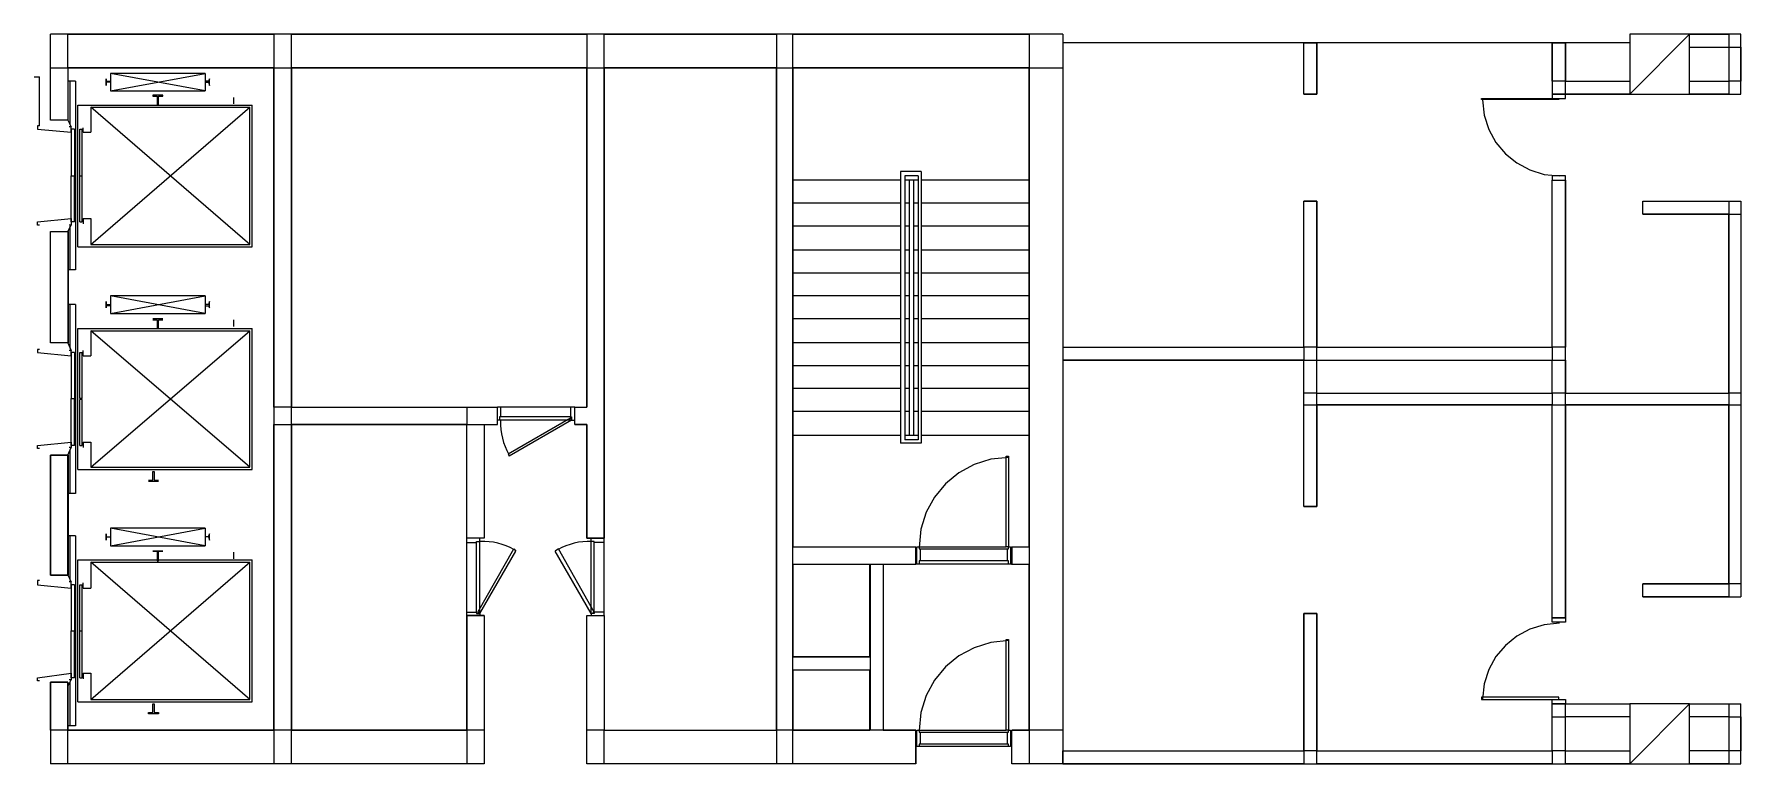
# Model space of a CAD drawing. Header units: millimetres. Extents: x -1062 to 473405, y -148599 to 38948.
# Drawn here: x 28830 to 48708, y -133078 to -124580 of the extents above; entities that cross this region are included whole.
import ezdxf

# ---------------------------------------------------------------- set-up
doc = ezdxf.new("R2010")
doc.units = ezdxf.units.MM
for name, color, linetype in [('COLUMN', 1, 'Continuous'), ('CORE_REF', 8, 'Continuous'), ('DOOR', 3, 'Continuous'), ('WALL', 7, 'Continuous')]:
    doc.layers.add(name, color=color, linetype=linetype)

msp = doc.modelspace()

# ---------------------------------------------------------------- linework, layer by layer
at = {"layer": 'COLUMN'}
for p, q in [((47413.4, -125279), (48111.6, -124580.5)), ((48111.6, -124580.5), (47413.4, -124580.5)), ((47413.4, -124580.5), (47413.4, -125279)), ((48111.6, -125279), (48111.6, -124580.5)), ((47413.4, -125279), (48111.6, -125279)), ((47413.4, -133077.6), (48111.6, -132379.1)), ((48111.6, -132379.1), (47413.4, -132379.1)), ((47413.4, -132379.1), (47413.4, -133077.6)), ((48111.6, -133077.6), (48111.6, -132379.1)), ((47413.4, -133077.6), (48111.6, -133077.6))]:
    msp.add_line(p, q, dxfattribs=at)
at = {"layer": 'CORE_REF'}
for p, q in [((29312.9, -125126.6), (29224, -125126.6)), ((29249.4, -125634.7), (29249.4, -125126.6)), ((29312.9, -125126.6), (29312.9, -127323.9)), ((29668.3, -125177.4), (29668.3, -125101.2)), ((29668.3, -125101.2), (29668.3, -125126.6)), ((29668.3, -125126.6), (29693.7, -125126.6)), ((29693.7, -125139.3), (29668.3, -125139.3)), ((29668.3, -125139.3), (29668.3, -125177.4)), ((29693.7, -125126.6), (29719.1, -125126.6)), ((29719.1, -125139.3), (29693.7, -125139.3)), ((29719.1, -125240.9), (30823.4, -125037.7)), ((30823.4, -125037.7), (29719.1, -125037.7)), ((29719.1, -125037.7), (29719.1, -125240.9)), ((30823.4, -125240.9), (29719.1, -125037.7)), ((29719.1, -125126.6), (29719.1, -125139.3)), ((30823.4, -125037.7), (30823.4, -125240.9)), ((30848.8, -125126.6), (30823.4, -125126.6)), ((30823.4, -125126.6), (30823.4, -125139.3)), ((30823.4, -125139.3), (30848.8, -125139.3)), ((30861.5, -125126.6), (30848.8, -125126.6)), ((30848.8, -125139.3), (30861.5, -125139.3)), ((30874.2, -125101.2), (30861.5, -125126.6)), ((30861.5, -125139.3), (30874.2, -125177.4)), ((30874.2, -125177.4), (30874.2, -125101.2)), ((29338.3, -125406.1), (31369.2, -125406.1)), ((29338.3, -127057.2), (29338.3, -125406.1)), ((29719.1, -125240.9), (30823.4, -125240.9)), ((30328.3, -125291.7), (30214.1, -125291.7)), ((30214.1, -125291.7), (30214.1, -125304.4)), ((30214.1, -125304.4), (30264.9, -125304.4)), ((30264.9, -125304.4), (30264.9, -125342.5)), ((30264.9, -125342.5), (30264.9, -125406.1)), ((30264.9, -125406.1), (30277.6, -125406.1)), ((30277.6, -125342.5), (30277.6, -125304.4)), ((30277.6, -125304.4), (30328.3, -125304.4)), ((30277.6, -125406.1), (30277.6, -125342.5)), ((30328.3, -125304.4), (30328.3, -125291.7)), ((31153.4, -125317.1), (31153.4, -125393.3)), ((31369.2, -127057.2), (31369.2, -125406.1)), ((29224, -125583.9), (29262.1, -125660.1)), ((29490.6, -125431.5), (31343.8, -125431.5)), ((29490.6, -125431.5), (29490.6, -125723.6)), ((29490.6, -127031.8), (31343.8, -125431.5)), ((31343.8, -127031.8), (29490.6, -125431.5)), ((31343.8, -127031.8), (31343.8, -125431.5)), ((28894, -125647.4), (28868.6, -125647.4)), ((28868.6, -125647.4), (28868.6, -125685.5)), ((28868.6, -125685.5), (29262.1, -125723.6)), ((29262.1, -125660.1), (29236.7, -125660.1)), ((29262.1, -125723.6), (29262.1, -125660.1)), ((29262.1, -125685.5), (29262.1, -126231.6)), ((29300.2, -125685.5), (29262.1, -125685.5)), ((29300.2, -125685.5), (29300.2, -126231.6)), ((29363.7, -126231.6), (29363.7, -125685.5)), ((29363.7, -125685.5), (29389, -125685.5)), ((29389, -126231.6), (29389, -125685.5)), ((29401.7, -125723.6), (29401.7, -125672.8)), ((29401.7, -125723.6), (29490.6, -125723.6)), ((39162.8, -126180.8), (38921.7, -126180.8)), ((38921.7, -126180.8), (38921.7, -129343.5)), ((39162.8, -126180.8), (39162.8, -129343.5)), ((29262.1, -126765.1), (29262.1, -126231.6)), ((29262.1, -126231.6), (29300.2, -126231.6)), ((29300.2, -126765.1), (29300.2, -126231.6)), ((29363.7, -126765.1), (29363.7, -126231.6)), ((29363.7, -126231.6), (29389, -126231.6)), ((29389, -126765.1), (29389, -126231.6)), ((38921.7, -126282.4), (37665, -126282.4)), ((39124.8, -126231.6), (38972.4, -126231.6)), ((38972.4, -126231.6), (38972.4, -129305.3)), ((39124.8, -126282.4), (38972.4, -126282.4)), ((39023.2, -126282.4), (39023.2, -129254.5)), ((39074, -126282.4), (39074, -129254.5)), ((39124.8, -126282.4), (39112.1, -126282.4)), ((39124.8, -126231.6), (39124.8, -129305.3)), ((40419.5, -126282.4), (39162.8, -126282.4)), ((38921.7, -126549.2), (37665, -126549.2)), ((39023.2, -126549.2), (38972.4, -126549.2)), ((39124.8, -126549.2), (39074, -126549.2)), ((40419.5, -126549.2), (39162.8, -126549.2)), ((28868.6, -126765.1), (29262.1, -126727)), ((28868.6, -126803.2), (28868.6, -126765.1)), ((28894, -126803.2), (28868.6, -126803.2)), ((29224, -126879.4), (29262.1, -126803.2)), ((29262.1, -126803.2), (29236.7, -126803.2)), ((29249.4, -127323.9), (29249.4, -126815.9)), ((29262.1, -126727), (29262.1, -126803.2)), ((29300.2, -126765.1), (29262.1, -126765.1)), ((29363.7, -126765.1), (29389, -126765.1)), ((29401.7, -126727), (29401.7, -126790.5)), ((29401.7, -126727), (29490.6, -126727)), ((29490.6, -126727), (29490.6, -127031.8)), ((38921.7, -126815.9), (37665, -126815.9)), ((39023.2, -126815.9), (38972.4, -126815.9)), ((39124.8, -126815.9), (39074, -126815.9)), ((40419.5, -126815.9), (39162.8, -126815.9)), ((29338.3, -127057.2), (31369.2, -127057.2)), ((29490.6, -127031.8), (31343.8, -127031.8)), ((38921.7, -127095.3), (37665, -127095.3)), ((39023.2, -127095.3), (38972.4, -127095.3)), ((39124.8, -127095.3), (39074, -127095.3)), ((40419.5, -127095.3), (39162.8, -127095.3)), ((29312.9, -127323.9), (29224, -127323.9)), ((38921.7, -127362.1), (37665, -127362.1)), ((39023.2, -127362.1), (38972.4, -127362.1)), ((39124.8, -127362.1), (39074, -127362.1)), ((40419.5, -127362.1), (39162.8, -127362.1)), ((29312.9, -127730.4), (29224, -127730.4)), ((29249.4, -128238.4), (29249.4, -127730.4)), ((29312.9, -127730.4), (29312.9, -129927.7)), ((29668.3, -127768.5), (29668.3, -127692.3)), ((29668.3, -127692.3), (29668.3, -127730.4)), ((29668.3, -127730.4), (29693.7, -127730.4)), ((29693.7, -127743.1), (29668.3, -127743.1)), ((29668.3, -127743.1), (29668.3, -127768.5)), ((29693.7, -127730.4), (29719.1, -127730.4)), ((29719.1, -127743.1), (29693.7, -127743.1)), ((29719.1, -127832), (30823.4, -127628.8)), ((30823.4, -127628.8), (29719.1, -127628.8)), ((29719.1, -127628.8), (29719.1, -127832)), ((30823.4, -127832), (29719.1, -127628.8)), ((29719.1, -127730.4), (29719.1, -127743.1)), ((30823.4, -127628.8), (30823.4, -127832)), ((30848.8, -127730.4), (30823.4, -127730.4)), ((30823.4, -127730.4), (30823.4, -127743.1)), ((30823.4, -127743.1), (30848.8, -127743.1)), ((30861.5, -127730.4), (30848.8, -127730.4)), ((30848.8, -127743.1), (30861.5, -127743.1)), ((30874.2, -127692.3), (30861.5, -127730.4)), ((30861.5, -127743.1), (30874.2, -127768.5)), ((30874.2, -127768.5), (30874.2, -127692.3)), ((38921.7, -127628.8), (37665, -127628.8)), ((39023.2, -127628.8), (38972.4, -127628.8)), ((39124.8, -127628.8), (39074, -127628.8)), ((40419.5, -127628.8), (39162.8, -127628.8)), ((29338.3, -128009.8), (31369.2, -128009.8)), ((29338.3, -129648.3), (29338.3, -128009.8)), ((29719.1, -127832), (30823.4, -127832)), ((30328.3, -127895.5), (30214.1, -127895.5)), ((30214.1, -127908.2), (30264.9, -127908.2)), ((30264.9, -127908.2), (30264.9, -127946.3)), ((30264.9, -127946.3), (30264.9, -128009.8)), ((30264.9, -128009.8), (30277.6, -128009.8)), ((30277.6, -127946.3), (30277.6, -127908.2)), ((30277.6, -127908.2), (30328.3, -127908.2)), ((30277.6, -128009.8), (30277.6, -127946.3)), ((31153.4, -127908.2), (31153.4, -127984.4)), ((31369.2, -129648.3), (31369.2, -128009.8)), ((38921.7, -127895.5), (37665, -127895.5)), ((39023.2, -127895.5), (38972.4, -127895.5)), ((39124.8, -127895.5), (39074, -127895.5)), ((40419.5, -127895.5), (39162.8, -127895.5)), ((29224, -128174.9), (29262.1, -128263.8)), ((29490.6, -128035.2), (31343.8, -128035.2)), ((29490.6, -128035.2), (29490.6, -128327.3)), ((29490.6, -129622.9), (31343.8, -128035.2)), ((31343.8, -129622.9), (29490.6, -128035.2)), ((31343.8, -129622.9), (31343.8, -128035.2)), ((38921.7, -128174.9), (37665, -128174.9)), ((39023.2, -128174.9), (38972.4, -128174.9)), ((39124.8, -128174.9), (39074, -128174.9)), ((40419.5, -128174.9), (39162.8, -128174.9)), ((28894, -128251.1), (28868.6, -128251.1)), ((28868.6, -128251.1), (28868.6, -128289.2)), ((28868.6, -128289.2), (29262.1, -128327.3)), ((29262.1, -128263.8), (29236.7, -128263.8)), ((29262.1, -128327.3), (29262.1, -128263.8)), ((29262.1, -128289.2), (29262.1, -128822.7)), ((29300.2, -128289.2), (29262.1, -128289.2)), ((29300.2, -128289.2), (29300.2, -128822.7)), ((29363.7, -128822.7), (29363.7, -128289.2)), ((29363.7, -128289.2), (29389, -128289.2)), ((29389, -128822.7), (29389, -128289.2)), ((29401.7, -128327.3), (29401.7, -128263.8)), ((29401.7, -128327.3), (29490.6, -128327.3)), ((38921.7, -128441.7), (37665, -128441.7)), ((39023.2, -128441.7), (38972.4, -128441.7)), ((39124.8, -128441.7), (39074, -128441.7)), ((40419.5, -128441.7), (39162.8, -128441.7)), ((38921.7, -128708.4), (37665, -128708.4)), ((39023.2, -128708.4), (38972.4, -128708.4)), ((39124.8, -128708.4), (39074, -128708.4)), ((40419.5, -128708.4), (39162.8, -128708.4)), ((29262.1, -129368.9), (29262.1, -128822.7)), ((29262.1, -128822.7), (29300.2, -128822.7)), ((29300.2, -129368.9), (29300.2, -128822.7)), ((29389, -128822.7), (29363.7, -128822.7)), ((29363.7, -129368.9), (29363.7, -128835.4)), ((29389, -128835.4), (29363.7, -128835.4)), ((29389, -129368.9), (29389, -128835.4)), ((38921.7, -128975.1), (37665, -128975.1)), ((39023.2, -128975.1), (38972.4, -128975.1)), ((39124.8, -128975.1), (39074, -128975.1)), ((40419.5, -128975.1), (39162.8, -128975.1)), ((28868.6, -129368.9), (29262.1, -129330.8)), ((28868.6, -129407), (28868.6, -129368.9)), ((29224, -129483.2), (29262.1, -129394.3)), ((29262.1, -129394.3), (29236.7, -129394.3)), ((29262.1, -129330.8), (29262.1, -129394.3)), ((29300.2, -129368.9), (29262.1, -129368.9)), ((29363.7, -129368.9), (29389, -129368.9)), ((29401.7, -129330.8), (29401.7, -129394.3)), ((29401.7, -129330.8), (29490.6, -129330.8)), ((29490.6, -129330.8), (29490.6, -129622.9)), ((38921.7, -129254.5), (37665, -129254.5)), ((39162.8, -129343.5), (38921.7, -129343.5)), ((39023.2, -129254.5), (38972.4, -129254.5)), ((39124.8, -129305.3), (38972.4, -129305.3)), ((39124.8, -129254.5), (39023.2, -129254.5)), ((39124.8, -129254.5), (39112.1, -129254.5)), ((40419.5, -129254.5), (39162.8, -129254.5)), ((28894, -129407), (28868.6, -129407)), ((29249.4, -129927.7), (29249.4, -129419.7)), ((29338.3, -129648.3), (31369.2, -129648.3)), ((29490.6, -129622.9), (31343.8, -129622.9)), ((30163.3, -129775.3), (30214.1, -129775.3)), ((30277.6, -129788), (30163.3, -129788)), ((30214.1, -129737.2), (30214.1, -129673.7)), ((30214.1, -129673.7), (30226.8, -129673.7)), ((30214.1, -129775.3), (30214.1, -129737.2)), ((30226.8, -129673.7), (30226.8, -129737.2)), ((30226.8, -129737.2), (30226.8, -129775.3)), ((30226.8, -129775.3), (30277.6, -129775.3)), ((29312.9, -129927.7), (29224, -129927.7)), ((29719.1, -130537.4), (30823.4, -130334.2)), ((30823.4, -130334.2), (29719.1, -130334.2)), ((29719.1, -130334.2), (29719.1, -130537.4)), ((30823.4, -130537.4), (29719.1, -130334.2)), ((30823.4, -130334.2), (30823.4, -130537.4)), ((29312.9, -130423.1), (29224, -130423.1)), ((29249.4, -130943.8), (29249.4, -130423.1)), ((29312.9, -130423.1), (29312.9, -132633.1)), ((29668.3, -130473.9), (29668.3, -130397.7)), ((29668.3, -130397.7), (29668.3, -130423.1)), ((29668.3, -130423.1), (29668.3, -130435.8)), ((29668.3, -130435.8), (29693.7, -130435.8)), ((29668.3, -130435.8), (29668.3, -130473.9)), ((29693.7, -130435.8), (29719.1, -130435.8)), ((29719.1, -130537.4), (30823.4, -130537.4)), ((30848.8, -130435.8), (30823.4, -130435.8)), ((30861.5, -130435.8), (30848.8, -130435.8)), ((30874.2, -130397.7), (30861.5, -130423.1)), ((30861.5, -130423.1), (30861.5, -130435.8)), ((30861.5, -130435.8), (30874.2, -130473.9)), ((30874.2, -130473.9), (30874.2, -130397.7)), ((29338.3, -130702.5), (31369.2, -130702.5)), ((29338.3, -132353.7), (29338.3, -130702.5)), ((29490.6, -130727.9), (31343.8, -130727.9)), ((29490.6, -130727.9), (29490.6, -131032.7)), ((29490.6, -132328.3), (31343.8, -130727.9)), ((31343.8, -132328.3), (29490.6, -130727.9)), ((30214.1, -130600.9), (30264.9, -130600.9)), ((30328.3, -130600.9), (30214.1, -130600.9)), ((30264.9, -130600.9), (30264.9, -130613.6)), ((30264.9, -130613.6), (30264.9, -130639)), ((30264.9, -130639), (30264.9, -130651.7)), ((30264.9, -130651.7), (30264.9, -130702.5)), ((30264.9, -130702.5), (30264.9, -130715.2)), ((30264.9, -130715.2), (30277.6, -130715.2)), ((30277.6, -130613.6), (30277.6, -130600.9)), ((30277.6, -130600.9), (30328.3, -130600.9)), ((30277.6, -130639), (30277.6, -130613.6)), ((30277.6, -130651.7), (30277.6, -130639)), ((30277.6, -130702.5), (30277.6, -130651.7)), ((30277.6, -130715.2), (30277.6, -130702.5)), ((31153.4, -130613.6), (31153.4, -130689.8)), ((31343.8, -132328.3), (31343.8, -130727.9)), ((31369.2, -132353.7), (31369.2, -130702.5)), ((28894, -130943.8), (28868.6, -130943.8)), ((28868.6, -130943.8), (28868.6, -130994.6)), ((29224, -130880.3), (29262.1, -130956.5)), ((29262.1, -130956.5), (29236.7, -130956.5)), ((29262.1, -131032.7), (29262.1, -130956.5)), ((29401.7, -131032.7), (29401.7, -130969.2)), ((28868.6, -130994.6), (29262.1, -131032.7)), ((29262.1, -130994.6), (29262.1, -131528.1)), ((29300.2, -130994.6), (29262.1, -130994.6)), ((29300.2, -130994.6), (29300.2, -131528.1)), ((29363.7, -131528.1), (29363.7, -130994.6)), ((29363.7, -130994.6), (29389, -130994.6)), ((29389, -131528.1), (29389, -130994.6)), ((29401.7, -131032.7), (29490.6, -131032.7)), ((29262.1, -132074.2), (29262.1, -131528.1)), ((29262.1, -131528.1), (29300.2, -131528.1)), ((29300.2, -132074.2), (29300.2, -131528.1)), ((29363.7, -132074.2), (29363.7, -131528.1)), ((29363.7, -131528.1), (29389, -131528.1)), ((29389, -132074.2), (29389, -131528.1)), ((28868.6, -132074.2), (29262.1, -132023.4)), ((28868.6, -132112.3), (28868.6, -132074.2)), ((28894, -132112.3), (28868.6, -132112.3)), ((29224, -132175.8), (29262.1, -132099.6)), ((29262.1, -132099.6), (29236.7, -132099.6)), ((29249.4, -132633.1), (29249.4, -132125)), ((29262.1, -132023.4), (29262.1, -132099.6)), ((29300.2, -132074.2), (29262.1, -132074.2)), ((29363.7, -132074.2), (29389, -132074.2)), ((29401.7, -132023.4), (29401.7, -132086.9)), ((29401.7, -132023.4), (29490.6, -132023.4)), ((29490.6, -132023.4), (29490.6, -132328.3)), ((29338.3, -132353.7), (31369.2, -132353.7)), ((29490.6, -132328.3), (31343.8, -132328.3)), ((30214.1, -132442.6), (30214.1, -132379.1)), ((30214.1, -132379.1), (30226.8, -132379.1)), ((30226.8, -132379.1), (30226.8, -132442.6)), ((30163.3, -132480.7), (30214.1, -132480.7)), ((30163.3, -132493.4), (30163.3, -132480.7)), ((30277.6, -132493.4), (30163.3, -132493.4)), ((30214.1, -132468), (30214.1, -132442.6)), ((30214.1, -132480.7), (30214.1, -132468)), ((30226.8, -132442.6), (30226.8, -132468)), ((30226.8, -132468), (30226.8, -132480.7)), ((30226.8, -132480.7), (30277.6, -132480.7)), ((30277.6, -132480.7), (30277.6, -132493.4)), ((29312.9, -132633.1), (29224, -132633.1))]:
    msp.add_line(p, q, dxfattribs=at)
at = {"layer": 'DOOR'}
for p, q in [((45687.2, -125342.5), (45687.2, -125329.8)), ((45687.2, -125329.8), (46588.4, -125329.8)), ((46588.4, -125342.5), (45687.2, -125342.5)), ((45699.9, -125346.1), (45719.8, -125525)), ((46664.5, -125279), (46512.2, -125279)), ((46512.2, -125279), (46512.2, -125329.8)), ((46512.2, -125329.8), (46664.5, -125329.8)), ((46588.4, -125329.8), (46588.4, -125342.5)), ((46664.5, -125329.8), (46664.5, -125279)), ((45719.8, -125525), (45773, -125691.4)), ((45773, -125691.4), (45856.1, -125841.9)), ((45856.1, -125841.9), (45965.4, -125972.8)), ((45965.4, -125972.8), (46097.5, -126080.8)), ((46097.5, -126080.8), (46248.8, -126162.3)), ((46248.8, -126162.3), (46415.7, -126213.7)), ((46415.7, -126213.7), (46594.7, -126231.6)), ((46664.5, -126231.6), (46512.2, -126231.6)), ((46512.2, -126231.6), (46512.2, -126282.4)), ((46664.5, -126282.4), (46664.5, -126231.6)), ((34225.2, -129076.7), (34225.2, -128924.3)), ((34263.2, -128924.3), (34225.2, -128924.3)), ((35075.6, -128924.3), (34263.2, -128924.3)), ((34263.2, -128924.3), (34263.2, -129038.6)), ((35126.4, -128924.3), (35075.6, -128924.3)), ((35075.6, -128924.3), (35075.6, -129038.6)), ((35126.4, -129076.7), (35126.4, -128924.3)), ((34250.6, -129076.7), (34225.2, -129076.7)), ((34263.2, -129038.6), (34250.6, -129038.6)), ((34250.6, -129038.6), (34250.6, -129076.7)), ((35075.6, -129038.6), (34250.6, -129038.6)), ((35088.3, -129076.7), (34250.6, -129076.7)), ((34263.6, -129084.3), (34263.7, -129135.3)), ((34263.7, -129135.3), (34267.3, -129186)), ((34267.3, -129186), (34274.3, -129236.1)), ((35075.6, -129051.3), (34352.1, -129470.5)), ((35088.3, -129076.7), (34364.8, -129495.9)), ((35075.6, -129038.6), (35088.3, -129038.6)), ((35088.3, -129076.7), (35075.6, -129051.3)), ((35088.3, -129038.6), (35088.3, -129076.7)), ((35088.3, -129076.7), (35126.4, -129076.7)), ((34274.3, -129236.1), (34284.7, -129285.7)), ((34284.7, -129285.7), (34298.4, -129334.4)), ((34298.4, -129334.4), (34315.4, -129382.1)), ((34315.4, -129382.1), (34335.7, -129428.6)), ((34335.7, -129428.6), (34359.2, -129473.8)), ((34352.1, -129470.5), (34364.8, -129495.9)), ((39777, -129590.9), (39599.1, -129687.5)), ((39973.6, -129529.9), (39777, -129590.9)), ((40184.6, -129508.6), (39973.6, -129529.9)), ((40152.9, -130550.1), (40152.9, -129495.9)), ((40152.9, -129495.9), (40178.3, -129495.9)), ((40178.3, -129495.9), (40178.3, -130550.1)), ((39599.1, -129687.5), (39444.2, -129815.5)), ((39316.3, -129970.6), (39219.7, -130148.6)), ((39444.2, -129815.5), (39316.3, -129970.6)), ((39219.7, -130148.6), (39158.7, -130345.2)), ((39158.7, -130345.2), (39137.5, -130556.4)), ((34022.1, -130448.5), (33869.8, -130448.5)), ((33869.8, -130499.3), (33869.8, -130448.5)), ((33869.8, -131312.2), (33869.8, -130499.3)), ((33869.8, -130499.3), (33984, -130499.3)), ((33984, -130499.3), (33984, -130486.6)), ((33984, -130486.6), (34022.1, -130486.6)), ((33984, -131312.2), (33984, -130486.6)), ((33996.7, -131312.2), (34415.6, -130575.5)), ((34022.1, -130486.6), (34022.1, -130448.5)), ((34022.1, -131324.9), (34022.1, -130486.6)), ((34080.6, -130487.1), (34029.7, -130487)), ((34131.2, -130490.6), (34080.6, -130487.1)), ((34181.4, -130497.6), (34131.2, -130490.6)), ((34230.9, -130508), (34181.4, -130497.6)), ((34279.6, -130521.7), (34230.9, -130508)), ((34327.2, -130538.8), (34279.6, -130521.7)), ((34373.8, -130559.1), (34327.2, -130538.8)), ((34418.9, -130582.6), (34373.8, -130559.1)), ((34415.6, -130575.5), (34441, -130600.9)), ((34936, -130575.5), (34897.9, -130600.9)), ((34977.8, -130559.1), (34932.6, -130582.6)), ((35354.9, -131312.2), (34936, -130575.5)), ((35024.3, -130538.8), (34977.8, -130559.1)), ((35072, -130521.7), (35024.3, -130538.8)), ((35120.7, -130508), (35072, -130521.7)), ((35170.2, -130497.6), (35120.7, -130508)), ((35220.3, -130490.6), (35170.2, -130497.6)), ((35271, -130487.1), (35220.3, -130490.6)), ((35321.9, -130487), (35271, -130487.1)), ((35316.8, -130486.6), (35316.8, -130448.5)), ((35316.8, -130448.5), (35469.1, -130448.5)), ((35354.9, -130486.6), (35316.8, -130486.6)), ((35316.8, -131324.9), (35316.8, -130486.6)), ((35354.9, -130499.3), (35354.9, -130486.6)), ((35354.9, -131312.2), (35354.9, -130486.6)), ((35469.1, -130499.3), (35354.9, -130499.3)), ((35469.1, -130499.3), (35469.1, -130448.5)), ((35469.1, -131312.2), (35469.1, -130499.3)), ((39112.1, -130753.3), (39112.1, -130550.1)), ((39112.1, -130550.1), (39137.5, -130550.1)), ((39137.5, -130550.1), (39137.5, -130575.5)), ((39137.5, -130550.1), (40152.9, -130550.1)), ((39137.5, -130575.5), (39150.1, -130575.5)), ((39150.1, -130575.5), (39150.1, -130715.2)), ((39150.1, -130575.5), (40165.6, -130575.5)), ((40178.3, -130550.1), (40152.9, -130550.1)), ((40165.6, -130715.2), (40165.6, -130575.5)), ((40165.6, -130575.5), (40178.3, -130575.5)), ((40178.3, -130575.5), (40178.3, -130550.1)), ((40178.3, -130550.1), (40203.7, -130550.1)), ((40203.7, -130550.1), (40203.7, -130753.3)), ((34022.1, -131324.9), (34441, -130600.9)), ((35316.8, -131324.9), (34897.9, -130600.9)), ((39137.5, -130753.3), (39112.1, -130753.3)), ((39137.5, -130715.2), (39137.5, -130753.3)), ((39150.1, -130715.2), (39137.5, -130715.2)), ((40178.3, -130753.3), (39137.5, -130753.3)), ((40165.6, -130715.2), (39150.1, -130715.2)), ((40178.3, -130715.2), (40165.6, -130715.2)), ((40178.3, -130753.3), (40178.3, -130715.2)), ((40203.7, -130753.3), (40178.3, -130753.3)), ((33869.8, -131350.3), (33869.8, -131312.2)), ((33869.8, -131312.2), (33984, -131312.2)), ((34022.1, -131350.3), (33869.8, -131350.3)), ((33984, -131312.2), (33984, -131324.9)), ((33984, -131324.9), (34022.1, -131324.9)), ((34022.1, -131324.9), (33996.7, -131312.2)), ((34022.1, -131324.9), (34022.1, -131350.3)), ((35316.8, -131324.9), (35354.9, -131312.2)), ((35354.9, -131324.9), (35316.8, -131324.9)), ((35316.8, -131324.9), (35316.8, -131350.3)), ((35316.8, -131350.3), (35469.1, -131350.3)), ((35469.1, -131312.2), (35354.9, -131312.2)), ((35354.9, -131312.2), (35354.9, -131324.9)), ((35469.1, -131350.3), (35469.1, -131312.2)), ((46512.2, -131426.5), (46512.2, -131375.7)), ((46664.5, -131375.7), (46664.5, -131426.5)), ((46248.8, -131508.5), (46097.5, -131590)), ((46415.7, -131457.1), (46248.8, -131508.5)), ((46594.7, -131439.2), (46415.7, -131457.1)), ((46664.5, -131426.5), (46512.2, -131426.5)), ((39777, -131724.7), (39599.1, -131821.3)), ((39973.6, -131663.7), (39777, -131724.7)), ((40184.6, -131642.4), (39973.6, -131663.7)), ((40152.9, -132683.9), (40152.9, -131629.7)), ((40152.9, -131629.7), (40178.3, -131629.7)), ((40178.3, -131629.7), (40178.3, -132683.9)), ((45965.4, -131698), (45856.1, -131828.9)), ((46097.5, -131590), (45965.4, -131698)), ((39444.2, -131949.3), (39316.3, -132104.4)), ((39599.1, -131821.3), (39444.2, -131949.3)), ((45773, -131979.4), (45719.8, -132145.8)), ((45856.1, -131828.9), (45773, -131979.4)), ((39316.3, -132104.4), (39219.7, -132282.4)), ((45719.8, -132145.8), (45699.9, -132324.7)), ((39219.7, -132282.4), (39158.7, -132479.1)), ((46588.4, -132302.9), (45687.2, -132302.9)), ((45687.2, -132302.9), (45687.2, -132328.3)), ((45687.2, -132328.3), (46588.4, -132328.3)), ((46512.2, -132379.1), (46512.2, -132328.3)), ((46512.2, -132328.3), (46664.5, -132328.3)), ((46664.5, -132379.1), (46512.2, -132379.1)), ((46588.4, -132328.3), (46588.4, -132302.9)), ((46664.5, -132328.3), (46664.5, -132379.1)), ((39158.7, -132479.1), (39137.5, -132690.2)), ((39112.1, -132874.4), (39112.1, -132683.9)), ((39112.1, -132683.9), (39137.5, -132683.9)), ((39137.5, -132683.9), (39137.5, -132709.3)), ((39137.5, -132683.9), (40152.9, -132683.9)), ((39137.5, -132709.3), (39150.1, -132709.3)), ((39150.1, -132709.3), (39150.1, -132849)), ((39150.1, -132709.3), (40165.6, -132709.3)), ((40178.3, -132683.9), (40152.9, -132683.9)), ((40165.6, -132849), (40165.6, -132709.3)), ((40165.6, -132709.3), (40178.3, -132709.3)), ((40178.3, -132709.3), (40178.3, -132683.9)), ((40178.3, -132683.9), (40203.7, -132683.9)), ((40203.7, -132683.9), (40203.7, -132874.4)), ((39137.5, -132874.4), (39112.1, -132874.4)), ((39137.5, -132849), (39137.5, -132874.4)), ((39150.1, -132849), (39137.5, -132849)), ((40178.3, -132874.4), (39137.5, -132874.4)), ((40165.6, -132849), (39150.1, -132849)), ((40178.3, -132849), (40165.6, -132849)), ((40178.3, -132874.4), (40178.3, -132849)), ((40203.7, -132874.4), (40178.3, -132874.4))]:
    msp.add_line(p, q, dxfattribs=at)
at = {"layer": 'WALL'}
for p, q in [((40813, -124580.5), (29020.9, -124580.5)), ((29020.9, -125583.9), (29020.9, -124580.5)), ((40813, -124580.5), (40813, -133077.6)), ((48708.1, -124580.5), (48111.6, -124580.5)), ((48708.1, -125279), (48708.1, -124580.5)), ((47413.4, -124682.1), (40813, -124682.1)), ((43618.2, -125279), (43618.2, -124682.1)), ((43770.5, -125279), (43770.5, -124682.1)), ((46512.2, -124682.1), (46512.2, -125279)), ((46664.5, -125126.6), (46664.5, -124682.1)), ((48111.6, -124732.9), (48568.5, -124732.9)), ((48568.5, -124732.9), (48568.5, -125126.6)), ((29224, -124974.2), (31623.1, -124974.2)), ((29224, -124974.2), (29224, -125583.9)), ((31623.1, -124974.2), (31623.1, -132683.9)), ((31826.2, -124974.2), (35266, -124974.2)), ((31826.2, -128924.3), (31826.2, -124974.2)), ((35266, -124974.2), (35266, -128924.3)), ((35469.1, -124974.2), (37474.6, -124974.2)), ((35469.1, -130448.5), (35469.1, -124974.2)), ((37474.6, -124974.2), (37474.6, -132683.9)), ((37665, -124974.2), (40419.5, -124974.2)), ((37665, -130550.1), (37665, -124974.2)), ((40419.5, -124974.2), (40419.5, -132683.9)), ((28830.5, -125075.8), (28894, -125075.8)), ((28894, -125647.4), (28894, -125075.8)), ((46664.5, -125126.6), (47413.4, -125126.6)), ((48111.6, -125126.6), (48568.5, -125126.6)), ((43618.2, -125279), (43770.5, -125279)), ((46512.2, -125279), (47413.4, -125279)), ((48111.6, -125279), (48708.1, -125279)), ((29224, -125583.9), (29020.9, -125583.9)), ((46512.2, -128225.7), (46512.2, -126282.4)), ((46512.2, -126282.4), (46664.5, -126282.4)), ((46664.5, -128759.2), (46664.5, -126282.4)), ((43618.2, -128225.7), (43618.2, -126523.8)), ((43770.5, -126523.8), (43618.2, -126523.8)), ((43770.5, -128225.7), (43770.5, -126523.8)), ((47565.8, -126523.8), (48708.1, -126523.8)), ((47565.8, -126676.2), (47565.8, -126523.8)), ((48708.1, -126523.8), (48708.1, -131134.3)), ((47565.8, -126676.2), (48568.5, -126676.2)), ((48568.5, -126676.2), (48568.5, -128759.2)), ((29020.9, -128174.9), (29020.9, -126879.4)), ((29020.9, -126879.4), (29224, -126879.4)), ((29224, -126879.4), (29224, -128174.9)), ((29224, -128174.9), (29020.9, -128174.9)), ((40813, -128225.7), (43618.2, -128225.7)), ((40813, -128378.2), (43618.2, -128378.2)), ((43618.2, -130080.1), (43618.2, -128378.2)), ((43770.5, -128225.7), (46512.2, -128225.7)), ((43770.5, -128759.2), (43770.5, -128378.2)), ((43770.5, -128378.2), (46512.2, -128378.2)), ((46512.2, -128759.2), (46512.2, -128378.2)), ((43770.5, -128759.2), (46512.2, -128759.2)), ((46664.5, -128759.2), (48568.5, -128759.2)), ((31826.2, -128924.3), (34225.2, -128924.3)), ((34225.2, -129127.5), (34225.2, -128924.3)), ((35126.4, -128924.3), (35266, -128924.3)), ((35126.4, -129127.5), (35126.4, -128924.3)), ((43770.5, -130080.1), (43770.5, -128898.9)), ((43770.5, -128898.9), (46512.2, -128898.9)), ((46512.2, -131375.7), (46512.2, -128898.9)), ((46664.5, -128898.9), (48568.5, -128898.9)), ((46664.5, -131375.7), (46664.5, -128898.9)), ((48568.5, -128898.9), (48568.5, -130981.9)), ((31826.2, -132683.9), (31826.2, -129127.5)), ((31826.2, -129127.5), (33869.8, -129127.5)), ((33869.8, -130448.5), (33869.8, -129127.5)), ((34072.9, -129127.5), (34225.2, -129127.5)), ((34072.9, -129127.5), (34072.9, -130448.5)), ((35126.4, -129127.5), (35266, -129127.5)), ((35266, -129127.5), (35266, -130448.5)), ((29224, -129483.2), (29020.9, -129483.2)), ((29020.9, -129483.2), (29020.9, -130880.3)), ((29224, -130880.3), (29224, -129483.2)), ((43618.2, -130080.1), (43770.5, -130080.1)), ((34072.9, -130448.5), (33869.8, -130448.5)), ((35266, -130448.5), (35469.1, -130448.5)), ((37665, -132683.9), (37665, -130550.1)), ((37665, -130550.1), (39099.4, -130550.1)), ((39099.4, -130753.3), (39099.4, -130550.1)), ((40216.4, -130550.1), (40419.5, -130550.1)), ((40216.4, -130550.1), (40216.4, -130753.3)), ((40419.5, -130550.1), (40419.5, -132683.9)), ((37665, -130753.3), (39099.4, -130753.3)), ((38566.3, -130753.3), (38566.3, -132683.9)), ((38718.6, -130753.3), (38718.6, -132683.9)), ((40216.4, -130753.3), (40419.5, -130753.3)), ((29020.9, -130880.3), (29224, -130880.3)), ((48568.5, -130981.9), (47565.8, -130981.9)), ((47565.8, -131134.3), (47565.8, -130981.9)), ((47565.8, -131134.3), (48708.1, -131134.3)), ((34072.9, -131350.3), (33869.8, -131350.3)), ((33869.8, -131350.3), (33869.8, -132683.9)), ((34072.9, -131350.3), (34072.9, -133077.6)), ((35266, -133077.6), (35266, -131350.3)), ((35266, -131350.3), (35469.1, -131350.3)), ((35469.1, -131350.3), (35469.1, -132683.9)), ((43770.5, -131324.9), (43618.2, -131324.9)), ((43618.2, -131324.9), (43618.2, -132925.2)), ((43770.5, -132925.2), (43770.5, -131324.9)), ((46512.2, -131375.7), (46664.5, -131375.7)), ((38566.3, -131832.9), (37665, -131832.9)), ((38566.3, -131985.3), (37665, -131985.3)), ((29224, -132125), (29020.9, -132125)), ((29020.9, -132125), (29020.9, -133077.6)), ((29224, -132683.9), (29224, -132125)), ((46512.2, -132925.2), (46512.2, -132379.1)), ((46512.2, -132379.1), (47413.4, -132379.1)), ((48111.6, -132379.1), (48708.1, -132379.1)), ((48708.1, -133077.6), (48708.1, -132379.1)), ((46664.5, -132925.2), (46664.5, -132531.5)), ((47413.4, -132531.5), (46664.5, -132531.5)), ((48568.5, -132531.5), (48111.6, -132531.5)), ((48568.5, -132531.5), (48568.5, -132925.2)), ((31623.1, -132683.9), (29224, -132683.9)), ((31521.5, -132683.9), (31623.1, -132683.9)), ((33869.8, -132683.9), (31826.2, -132683.9)), ((35469.1, -132683.9), (37474.6, -132683.9)), ((39099.4, -132683.9), (37665, -132683.9)), ((39099.4, -133077.6), (39099.4, -132683.9)), ((40419.5, -132683.9), (40216.4, -132683.9)), ((40216.4, -133077.6), (40216.4, -132683.9)), ((40813, -132925.2), (43618.2, -132925.2)), ((43770.5, -132925.2), (46512.2, -132925.2)), ((46664.5, -132925.2), (47413.4, -132925.2)), ((48568.5, -132925.2), (48111.6, -132925.2)), ((34072.9, -133077.6), (29020.9, -133077.6)), ((39099.4, -133077.6), (35266, -133077.6)), ((40813, -133077.6), (40216.4, -133077.6)), ((40813, -133077.6), (47413.4, -133077.6)), ((48111.6, -133077.6), (48708.1, -133077.6))]:
    msp.add_line(p, q, dxfattribs=at)
for points in [[(31623.1, -124580.5), (31623.1, -124974.2), (29224, -124974.2), (29224, -124580.5), (31623.1, -124580.5)], [(35266, -124580.5), (35266, -124974.2), (31826.2, -124974.2), (31826.2, -124580.5), (35266, -124580.5)], [(37474.6, -124580.5), (37474.6, -124974.2), (35469.1, -124974.2), (35469.1, -124580.5), (37474.6, -124580.5)], [(40419.5, -124580.5), (40419.5, -124974.2), (37665, -124974.2), (37665, -124580.5), (40419.5, -124580.5)], [(48111.6, -124580.5), (48568.5, -124580.5), (48568.5, -124732.9), (48708.1, -124732.9), (48708.1, -125126.6), (48568.5, -125126.6), (48568.5, -125279), (48111.6, -125279), (48111.6, -125126.6), (48111.6, -124732.9), (48111.6, -124580.5)], [(43620, -124680), (43770, -124680), (43770, -124682.1), (43770.5, -124682.1), (43770.5, -125279), (43770, -125279), (43770, -125280), (43620, -125280), (43620, -125279), (43618.2, -125279), (43618.2, -124682.1), (43620, -124682.1), (43620, -124680)], [(46664.5, -125126.6), (46512.2, -125126.6), (46512.2, -124682.1), (46664.5, -124682.1), (46664.5, -125126.6)], [(29224, -125583.9), (29020.9, -125583.9), (29020.9, -124974.2), (29224, -124974.2), (29224, -125583.9)], [(31826.2, -128924.3), (31623.1, -128924.3), (31623.1, -124974.2), (31826.2, -124974.2), (31826.2, -128924.3)], [(35126.4, -129127.5), (35126.4, -128924.3), (35266, -128924.3), (35266, -124974.2), (35469.1, -124974.2), (35469.1, -128924.3), (35469.1, -129127.5), (35469.1, -130448.5), (35266, -130448.5), (35266, -129127.5), (35126.4, -129127.5)], [(37474.6, -132683.9), (37474.6, -130550.1), (37474.6, -124974.2), (37665, -124974.2), (37665, -130550), (39100, -130550), (39100, -130755), (38720, -130755), (38720, -132683.9), (39099.4, -132683.9), (39099.4, -133077.6), (37665, -133077.6), (37665, -132683.9), (37474.6, -132683.9)], [(40419.5, -130550), (40419.5, -124974.2), (40813, -124974.2), (40813, -128225.7), (43618.2, -128225.7), (43618.2, -128378.2), (40813, -128378.2), (40813, -130550.1), (40813, -132683.9), (40419.5, -132683.9), (40419.5, -130755), (40215, -130755), (40215, -130550), (40419.5, -130550)], [(47413.4, -125126.6), (47413.4, -125279), (46664.5, -125279), (46664.5, -125126.6), (47413.4, -125126.6)], [(46664.5, -126282.4), (46664.5, -128225.7), (46512.2, -128225.7), (46512.2, -126282.4), (46664.5, -126282.4)], [(43770.5, -126523.8), (43770.5, -128225.7), (43618.2, -128225.7), (43618.2, -126523.8), (43770.5, -126523.8)], [(48568.5, -126523.8), (48568.5, -126676.2), (47565.8, -126676.2), (47565.8, -126523.8), (48568.5, -126523.8)], [(48708.1, -126676.2), (48708.1, -128759.2), (48568.5, -128759.2), (48568.5, -126676.2), (48708.1, -126676.2)], [(29020.9, -126880), (29020.9, -126879.4), (29224, -126879.4), (29224, -126880), (29225, -126880), (29225, -128175), (29020, -128175), (29020, -126880), (29020.9, -126880)], [(43770.5, -128378.2), (43770.5, -128225.7), (46512.2, -128225.7), (46512.2, -128378.2), (46664.5, -128378.2), (46664.5, -128759.2), (46512.2, -128759.2), (46512.2, -128898.9), (43770.5, -128898.9), (43770.5, -128760), (43770, -128760), (43770, -128759.2), (43618.2, -128759.2), (43618.2, -128378.2), (43770.5, -128378.2)], [(48568.5, -128759.2), (48568.5, -128898.9), (46664.5, -128898.9), (46664.5, -128759.2), (48568.5, -128759.2)], [(33869.8, -128924.3), (33869.8, -129127.5), (31826.2, -129127.5), (31826.2, -128924.3), (33869.8, -128924.3)], [(43770.5, -128898.9), (43770.5, -130080.1), (43618.2, -130080.1), (43618.2, -128898.9), (43770.5, -128898.9)], [(46664.5, -131375.7), (46512.2, -131375.7), (46512.2, -128898.9), (46664.5, -128898.9), (46664.5, -131375.7)], [(48708.1, -130981.9), (48568.5, -130981.9), (48568.5, -128898.9), (48708.1, -128898.9), (48708.1, -130981.9)], [(31826.2, -129127.5), (31826.2, -132683.9), (31623.1, -132683.9), (31623.1, -129127.5), (31826.2, -129127.5)], [(34072.9, -129127.5), (34072.9, -130448.5), (33869.8, -130448.5), (33869.8, -129127.5), (34072.9, -129127.5)], [(29224, -129483.2), (29224, -129485), (29225, -129485), (29225, -130880), (29224, -130880), (29224, -130880.3), (29020.9, -130880.3), (29020.9, -130880), (29020, -130880), (29020, -129485), (29020.9, -129485), (29020.9, -129483.2), (29224, -129483.2)], [(38565, -130755), (37665, -130755), (37665, -131832.9), (38565, -131832.9), (38565, -130755)], [(47565.8, -130981.9), (48568.5, -130981.9), (48568.5, -131134.3), (47565.8, -131134.3), (47565.8, -130981.9)], [(34072.9, -131350.3), (34072.9, -132683.9), (33869.8, -132683.9), (33869.8, -131350.3), (34072.9, -131350.3)], [(35469.1, -131350.3), (35469.1, -132683.9), (35266, -132683.9), (35266, -131350.3), (35469.1, -131350.3)], [(43770.5, -131324.9), (43770.5, -132925.2), (43618.2, -132925.2), (43618.2, -131324.9), (43770.5, -131324.9)], [(38565, -132683.9), (38565, -131985.3), (37665, -131985.3), (37665, -132683.9), (38565, -132683.9)], [(29224, -132125), (29224, -132683.9), (29020.9, -132683.9), (29020.9, -132125), (29224, -132125)], [(46512.2, -132925.2), (46512.2, -132531.5), (46664.5, -132531.5), (46664.5, -132379.1), (47413.4, -132379.1), (47413.4, -132531.5), (47413.4, -132925.2), (47413.4, -133077.6), (46664.5, -133077.6), (46664.5, -132925.2), (46512.2, -132925.2)], [(48111.6, -132531.5), (48111.6, -132379.1), (48568.5, -132379.1), (48568.5, -132531.5), (48708.1, -132531.5), (48708.1, -132925.2), (48568.5, -132925.2), (48568.5, -133077.6), (48111.6, -133077.6), (48111.6, -132925.2), (48111.6, -132531.5)], [(31623.1, -132683.9), (31623.1, -133077.6), (29224, -133077.6), (29224, -132683.9), (31623.1, -132683.9)], [(33869.8, -132683.9), (33869.8, -133077.6), (31826.2, -133077.6), (31826.2, -132683.9), (33869.8, -132683.9)], [(37474.6, -132683.9), (37474.6, -133077.6), (35469.1, -133077.6), (35469.1, -132683.9), (37474.6, -132683.9)], [(40419.5, -132683.9), (40419.5, -133077.6), (40216.4, -133077.6), (40216.4, -132683.9), (40419.5, -132683.9)], [(43618.2, -132925.2), (43618.2, -133077.6), (40813, -133077.6), (40813, -132925.2), (43618.2, -132925.2)], [(46512.2, -132925.2), (46512.2, -133077.6), (43770.5, -133077.6), (43770.5, -132925.2), (46512.2, -132925.2)]]:
    msp.add_lwpolyline(points, close=True, dxfattribs=at)

doc.saveas('drawing.dxf')
